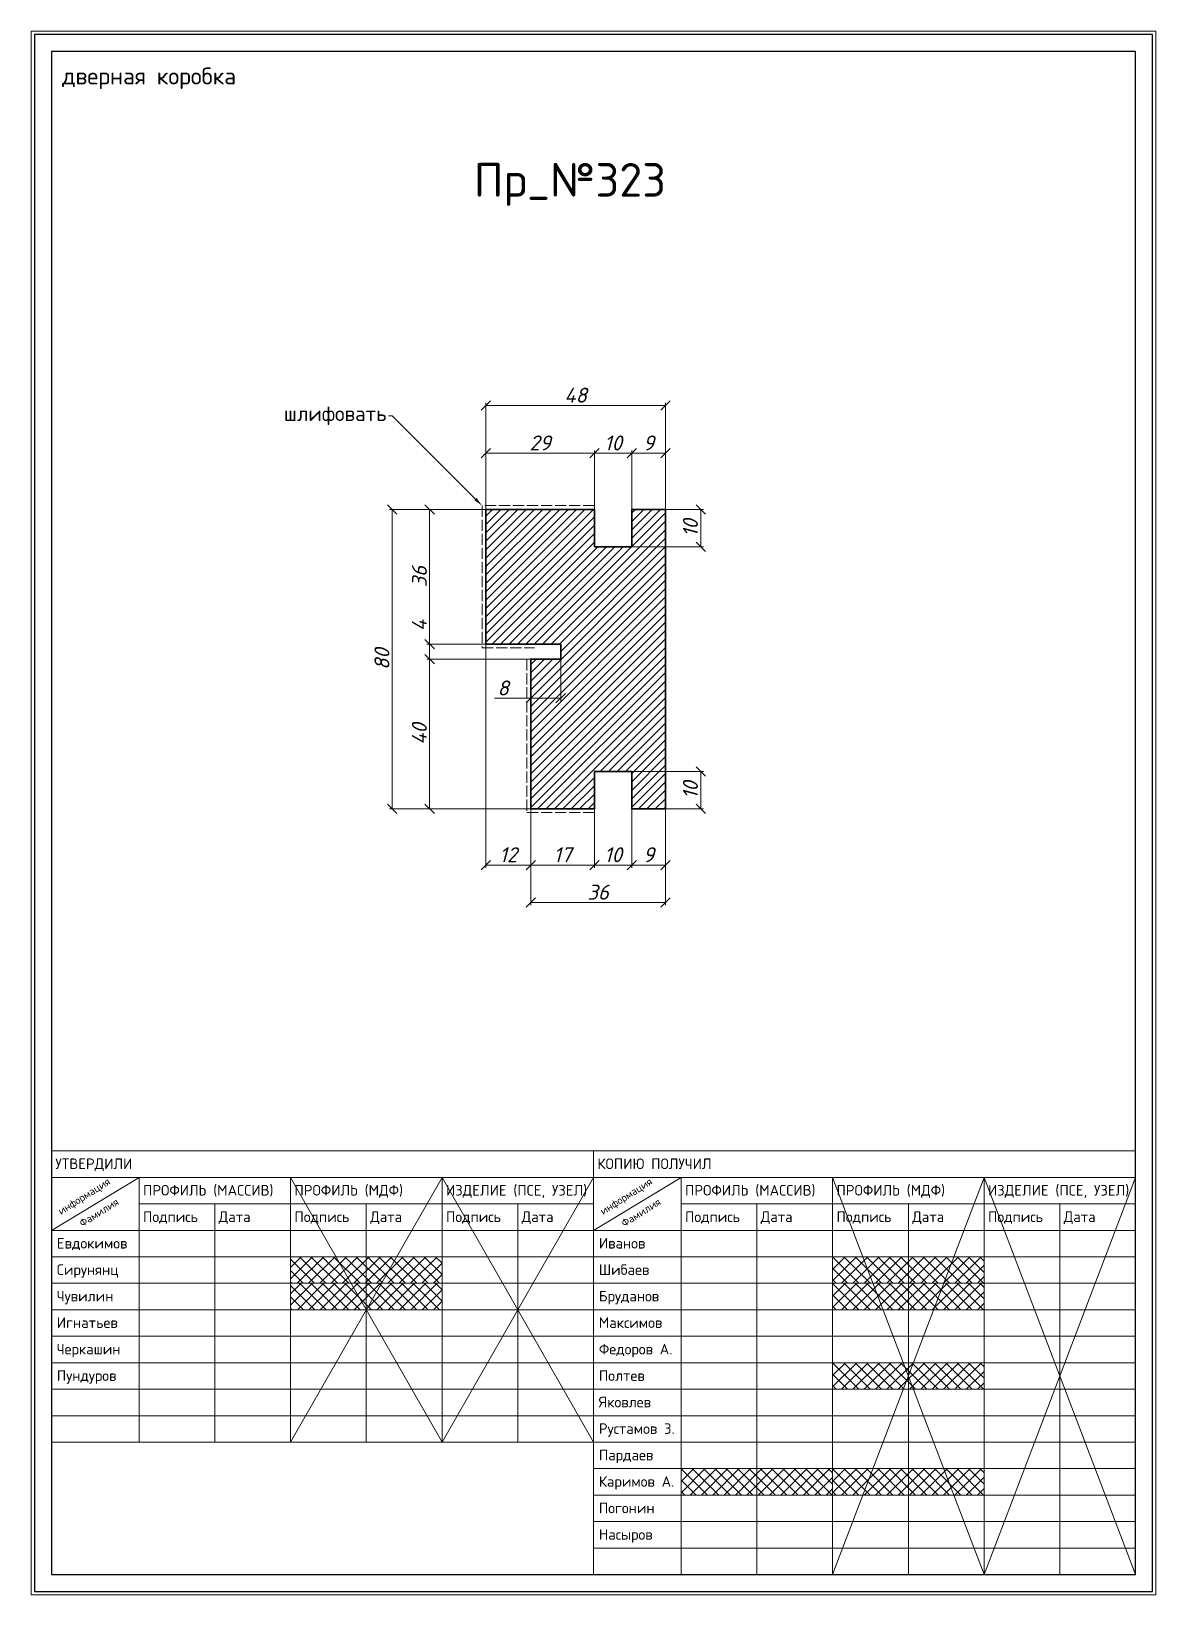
# Model space of a CAD drawing. Header units: millimetres. Extents: x 1795 to 2096, y -1358 to -940.
import ezdxf
from ezdxf import colors
from ezdxf.entities.mleader import LeaderData, LeaderLine
from ezdxf.math import Vec2, Vec3

# ---------------------------------------------------------------- set-up
doc = ezdxf.new("R2010")
doc.units = ezdxf.units.MM
doc.linetypes.add('ACAD_ISO02W100', pattern=[15, 12, -3])
doc.layers.get('0').update_dxf_attribs({"lineweight": 13})
for name, color, linetype, lineweight in [('Пр_№323', 1, 'Continuous', 35), ('служебный слой ЛИНИИ ПУНКТИРНЫЕ', 7, 'ACAD_ISO02W100', 13), ('служебный слой НАДПИСИ', 7, 'Continuous', 13), ('служебный слой ПОЗИЦИИ', 7, 'Continuous', 13), ('служебный слой РАЗМЕРЫ', 7, 'Continuous', 9), ('служебный слой ШТАМП', 7, 'Continuous', 30), ('служебный слой ШТРИХОВКА', 7, 'Continuous', 5)]:
    doc.layers.add(name, color=color, linetype=linetype, lineweight=lineweight)
doc.styles.add('ЕСКД', font='isocpeur.ttf', dxfattribs={"oblique": 15})
doc.styles.add('ЕСКД профили текст', font='isocpeur.ttf')
doc.styles.add('ЕСКД штамп_текст', font='isocpeur.ttf')
doc.dimstyles.new('ЕСКД', dxfattribs={"dimtxt": 3.5, "dimasz": 2.5, "dimexe": 0.25, "dimexo": 0, "dimgap": 0.35, "dimtad": 1, "dimdec": 1, "dimzin": 9, "dimtxsty": 'ЕСКД', "dimblk": 'OBLIQUE', "dimcen": 0, "dimclrd": 256, "dimclre": 256, "dimclrt": 256, "dimadec": 1, "dimazin": 0, "dimtfac": 1, "dimtdec": 1, "dimtmove": 0, "dimatfit": 3, "dimldrblk": 'DOTSMALL', "dimfxl": 1, "dimlwd": -1, "dimlwe": -1, "dimarcsym": 0})

# ---------------------------------------------------------------- blocks, each defined once
blk = doc.blocks.new('_OBLIQUE')
at = {"color": 0, "linetype": 'ByBlock'}
blk.add_line((-0.5, -0.5), (0.5, 0.5), dxfattribs=at)
blk = doc.blocks.new('*D861')
at = {"layer": 'Defpoints', "color": 0, "transparency": 16777216}
for p in [(1964.72, -1039.89), (1916.72, -1067.64), (1964.72, -1067.64)]:
    blk.add_point(p, dxfattribs=at)
at = {"layer": 'служебный слой РАЗМЕРЫ', "transparency": 16777216}
for p, q in [((1916.72, -1067.64), (1916.72, -1039.14)), ((1916.72, -1039.89), (1964.72, -1039.89)), ((1964.72, -1067.64), (1964.72, -1039.14))]:
    blk.add_line(p, q, dxfattribs=at)
at = {"layer": 'служебный слой РАЗМЕРЫ', "transparency": 16777216, "xscale": 2.5, "yscale": 2.5, "zscale": 2.5, "rotation": 180}
blk.add_blockref('_OBLIQUE', (1916.72, -1039.89), dxfattribs=at)
at = {"layer": 'служебный слой РАЗМЕРЫ', "transparency": 16777216, "xscale": 2.5, "yscale": 2.5, "zscale": 2.5}
blk.add_blockref('_OBLIQUE', (1964.72, -1039.89), dxfattribs=at)
at = {"layer": 'служебный слой РАЗМЕРЫ', "transparency": 16777216, "insert": (1940.72, -1037.14), "char_height": 4, "attachment_point": 5, "style": 'ЕСКД'}
blk.add_mtext('48', dxfattribs=at)
blk = doc.blocks.new('_DotSmall')
at = {"color": 0, "linetype": 'ByBlock', "lineweight": -3, "const_width": 0.5}
blk.add_lwpolyline([(-0.0625, 0, 1), (0.0625, 0, 1)], format="xyb", close=True, dxfattribs=at)
blk = doc.blocks.new('*D860')
at = {"layer": 'Defpoints', "color": 0, "transparency": 16777216}
for p in [(1945.72, -1147.64), (1955.72, -1147.64), (1945.72, -1162.64)]:
    blk.add_point(p, dxfattribs=at)
at = {"layer": 'служебный слой РАЗМЕРЫ', "transparency": 16777216}
for p, q in [((1945.72, -1147.64), (1945.72, -1163.39)), ((1955.72, -1147.64), (1955.72, -1163.39)), ((1955.72, -1162.64), (1945.72, -1162.64))]:
    blk.add_line(p, q, dxfattribs=at)
at = {"layer": 'служебный слой РАЗМЕРЫ', "transparency": 16777216, "xscale": 2.5, "yscale": 2.5, "zscale": 2.5, "rotation": 180}
blk.add_blockref('_OBLIQUE', (1945.72, -1162.64), dxfattribs=at)
at = {"layer": 'служебный слой РАЗМЕРЫ', "transparency": 16777216, "xscale": 2.5, "yscale": 2.5, "zscale": 2.5}
blk.add_blockref('_OBLIQUE', (1955.72, -1162.64), dxfattribs=at)
at = {"layer": 'служебный слой РАЗМЕРЫ', "transparency": 16777216, "insert": (1950.72, -1159.89), "char_height": 4, "attachment_point": 5, "style": 'ЕСКД'}
blk.add_mtext('10', dxfattribs=at)
blk = doc.blocks.new('*D859')
at = {"layer": 'Defpoints', "color": 0, "transparency": 16777216}
for p in [(1945.72, -1052.64), (1945.72, -1067.64), (1955.72, -1067.64)]:
    blk.add_point(p, dxfattribs=at)
at = {"layer": 'служебный слой РАЗМЕРЫ', "transparency": 16777216}
for p, q in [((1945.72, -1067.64), (1945.72, -1051.89)), ((1955.72, -1067.64), (1955.72, -1051.89)), ((1955.72, -1052.64), (1945.72, -1052.64))]:
    blk.add_line(p, q, dxfattribs=at)
at = {"layer": 'служебный слой РАЗМЕРЫ', "transparency": 16777216, "xscale": 2.5, "yscale": 2.5, "zscale": 2.5, "rotation": 180}
blk.add_blockref('_OBLIQUE', (1945.72, -1052.64), dxfattribs=at)
at = {"layer": 'служебный слой РАЗМЕРЫ', "transparency": 16777216, "xscale": 2.5, "yscale": 2.5, "zscale": 2.5}
blk.add_blockref('_OBLIQUE', (1955.72, -1052.64), dxfattribs=at)
at = {"layer": 'служебный слой РАЗМЕРЫ', "transparency": 16777216, "insert": (1950.72, -1049.89), "char_height": 4, "attachment_point": 5, "style": 'ЕСКД'}
blk.add_mtext('10', dxfattribs=at)
blk = doc.blocks.new('*D858')
at = {"layer": 'Defpoints', "color": 0, "transparency": 16777216}
for p in [(1955.72, -1137.64), (1955.72, -1147.64), (1974.14, -1147.64)]:
    blk.add_point(p, dxfattribs=at)
at = {"layer": 'служебный слой РАЗМЕРЫ', "transparency": 16777216}
for p, q in [((1955.72, -1137.64), (1974.89, -1137.64)), ((1974.14, -1137.64), (1974.14, -1147.64)), ((1955.72, -1147.64), (1974.89, -1147.64))]:
    blk.add_line(p, q, dxfattribs=at)
at = {"layer": 'служебный слой РАЗМЕРЫ', "transparency": 16777216, "xscale": 2.5, "yscale": 2.5, "zscale": 2.5}
for p, rotation in [((1974.14, -1137.64), 90), ((1974.14, -1147.64), 270)]:
    blk.add_blockref('_OBLIQUE', p, dxfattribs=dict(at, rotation=rotation))
at = {"layer": 'служебный слой РАЗМЕРЫ', "transparency": 16777216, "insert": (1971.39, -1142.64), "char_height": 4, "attachment_point": 5, "rotation": 90, "style": 'ЕСКД'}
blk.add_mtext('10', dxfattribs=at)
blk = doc.blocks.new('*D857')
at = {"layer": 'Defpoints', "color": 0, "transparency": 16777216}
for p in [(1955.72, -1067.64), (1955.72, -1077.64), (1974.14, -1077.64)]:
    blk.add_point(p, dxfattribs=at)
at = {"layer": 'служебный слой РАЗМЕРЫ', "transparency": 16777216}
for p, q in [((1955.72, -1067.64), (1974.89, -1067.64)), ((1974.14, -1067.64), (1974.14, -1077.64)), ((1955.72, -1077.64), (1974.89, -1077.64))]:
    blk.add_line(p, q, dxfattribs=at)
at = {"layer": 'служебный слой РАЗМЕРЫ', "transparency": 16777216, "xscale": 2.5, "yscale": 2.5, "zscale": 2.5}
for p, rotation in [((1974.14, -1067.64), 90), ((1974.14, -1077.64), 270)]:
    blk.add_blockref('_OBLIQUE', p, dxfattribs=dict(at, rotation=rotation))
at = {"layer": 'служебный слой РАЗМЕРЫ', "transparency": 16777216, "insert": (1971.39, -1072.64), "char_height": 4, "attachment_point": 5, "rotation": 90, "style": 'ЕСКД'}
blk.add_mtext('10', dxfattribs=at)
blk = doc.blocks.new('*D856')
at = {"layer": 'Defpoints', "color": 0, "transparency": 16777216}
for p in [(1916.72, -1067.64), (1891.72, -1147.64), (1928.72, -1147.64)]:
    blk.add_point(p, dxfattribs=at)
at = {"layer": 'служебный слой РАЗМЕРЫ', "transparency": 16777216}
for p, q in [((1916.72, -1067.64), (1890.97, -1067.64)), ((1891.72, -1067.64), (1891.72, -1147.64)), ((1928.72, -1147.64), (1890.97, -1147.64))]:
    blk.add_line(p, q, dxfattribs=at)
at = {"layer": 'служебный слой РАЗМЕРЫ', "transparency": 16777216, "xscale": 2.5, "yscale": 2.5, "zscale": 2.5}
for p, rotation in [((1891.72, -1067.64), 90), ((1891.72, -1147.64), 270)]:
    blk.add_blockref('_OBLIQUE', p, dxfattribs=dict(at, rotation=rotation))
at = {"layer": 'служебный слой РАЗМЕРЫ', "transparency": 16777216, "insert": (1888.97, -1107.64), "char_height": 4, "attachment_point": 5, "rotation": 90, "style": 'ЕСКД'}
blk.add_mtext('80', dxfattribs=at)
blk = doc.blocks.new('*D855')
at = {"layer": 'Defpoints', "color": 0, "transparency": 16777216}
for p in [(1916.72, -1067.64), (1901.72, -1103.64), (1916.72, -1103.64)]:
    blk.add_point(p, dxfattribs=at)
at = {"layer": 'служебный слой РАЗМЕРЫ', "transparency": 16777216}
for p, q in [((1916.72, -1067.64), (1900.97, -1067.64)), ((1901.72, -1067.64), (1901.72, -1103.64)), ((1916.72, -1103.64), (1900.97, -1103.64))]:
    blk.add_line(p, q, dxfattribs=at)
at = {"layer": 'служебный слой РАЗМЕРЫ', "transparency": 16777216, "xscale": 2.5, "yscale": 2.5, "zscale": 2.5}
for p, rotation in [((1901.72, -1067.64), 90), ((1901.72, -1103.64), 270)]:
    blk.add_blockref('_OBLIQUE', p, dxfattribs=dict(at, rotation=rotation))
at = {"layer": 'служебный слой РАЗМЕРЫ', "transparency": 16777216, "insert": (1898.97, -1085.64), "char_height": 4, "attachment_point": 5, "rotation": 90, "style": 'ЕСКД'}
blk.add_mtext('36', dxfattribs=at)
blk = doc.blocks.new('*D854')
at = {"layer": 'Defpoints', "color": 0, "transparency": 16777216}
for p in [(1901.72, -1103.64), (1916.72, -1103.64), (1928.72, -1107.64)]:
    blk.add_point(p, dxfattribs=at)
at = {"layer": 'служебный слой РАЗМЕРЫ', "transparency": 16777216}
for p, q in [((1901.72, -1103.64), (1901.72, -1096.17)), ((1916.72, -1103.64), (1900.97, -1103.64)), ((1901.72, -1107.64), (1901.72, -1103.64)), ((1928.72, -1107.64), (1900.97, -1107.64))]:
    blk.add_line(p, q, dxfattribs=at)
at = {"layer": 'служебный слой РАЗМЕРЫ', "transparency": 16777216, "xscale": 2.5, "yscale": 2.5, "zscale": 2.5}
for p, rotation in [((1901.72, -1103.64), 90), ((1901.72, -1107.64), 270)]:
    blk.add_blockref('_OBLIQUE', p, dxfattribs=dict(at, rotation=rotation))
at = {"layer": 'служебный слой РАЗМЕРЫ', "transparency": 16777216, "insert": (1898.97, -1098.66), "char_height": 4, "attachment_point": 5, "rotation": 90, "style": 'ЕСКД'}
blk.add_mtext('4', dxfattribs=at)
blk = doc.blocks.new('*D853')
at = {"layer": 'Defpoints', "color": 0, "transparency": 16777216}
for p in [(1928.72, -1107.64), (1901.72, -1147.64), (1928.72, -1147.64)]:
    blk.add_point(p, dxfattribs=at)
at = {"layer": 'служебный слой РАЗМЕРЫ', "transparency": 16777216}
for p, q in [((1928.72, -1107.64), (1900.97, -1107.64)), ((1901.72, -1107.64), (1901.72, -1147.64)), ((1928.72, -1147.64), (1900.97, -1147.64))]:
    blk.add_line(p, q, dxfattribs=at)
at = {"layer": 'служебный слой РАЗМЕРЫ', "transparency": 16777216, "xscale": 2.5, "yscale": 2.5, "zscale": 2.5}
for p, rotation in [((1901.72, -1107.64), 90), ((1901.72, -1147.64), 270)]:
    blk.add_blockref('_OBLIQUE', p, dxfattribs=dict(at, rotation=rotation))
at = {"layer": 'служебный слой РАЗМЕРЫ', "transparency": 16777216, "insert": (1898.97, -1127.64), "char_height": 4, "attachment_point": 5, "rotation": 90, "style": 'ЕСКД'}
blk.add_mtext('40', dxfattribs=at)
blk = doc.blocks.new('*D852')
at = {"layer": 'Defpoints', "color": 0, "transparency": 16777216}
for p in [(1916.72, -1103.64), (1928.72, -1147.64), (1928.72, -1162.64)]:
    blk.add_point(p, dxfattribs=at)
at = {"layer": 'служебный слой РАЗМЕРЫ', "transparency": 16777216}
for p, q in [((1916.72, -1103.64), (1916.72, -1163.39)), ((1928.72, -1147.64), (1928.72, -1163.39)), ((1916.72, -1162.64), (1928.72, -1162.64))]:
    blk.add_line(p, q, dxfattribs=at)
at = {"layer": 'служебный слой РАЗМЕРЫ', "transparency": 16777216, "xscale": 2.5, "yscale": 2.5, "zscale": 2.5, "rotation": 180}
blk.add_blockref('_OBLIQUE', (1916.72, -1162.64), dxfattribs=at)
at = {"layer": 'служебный слой РАЗМЕРЫ', "transparency": 16777216, "xscale": 2.5, "yscale": 2.5, "zscale": 2.5}
blk.add_blockref('_OBLIQUE', (1928.72, -1162.64), dxfattribs=at)
at = {"layer": 'служебный слой РАЗМЕРЫ', "transparency": 16777216, "insert": (1922.72, -1159.89), "char_height": 4, "attachment_point": 5, "style": 'ЕСКД'}
blk.add_mtext('12', dxfattribs=at)
blk = doc.blocks.new('*D851')
at = {"layer": 'Defpoints', "color": 0, "transparency": 16777216}
for p in [(1928.72, -1107.64), (1936.72, -1107.64), (1936.72, -1118.1)]:
    blk.add_point(p, dxfattribs=at)
at = {"layer": 'служебный слой РАЗМЕРЫ', "transparency": 16777216}
for p, q in [((1928.72, -1107.64), (1928.72, -1118.85)), ((1936.72, -1107.64), (1936.72, -1118.85)), ((1928.72, -1118.1), (1919.07, -1118.1)), ((1936.72, -1118.1), (1928.72, -1118.1))]:
    blk.add_line(p, q, dxfattribs=at)
at = {"layer": 'служебный слой РАЗМЕРЫ', "transparency": 16777216, "xscale": 2.5, "yscale": 2.5, "zscale": 2.5, "rotation": 180}
blk.add_blockref('_OBLIQUE', (1928.72, -1118.1), dxfattribs=at)
at = {"layer": 'служебный слой РАЗМЕРЫ', "transparency": 16777216, "xscale": 2.5, "yscale": 2.5, "zscale": 2.5}
blk.add_blockref('_OBLIQUE', (1936.72, -1118.1), dxfattribs=at)
at = {"layer": 'служебный слой РАЗМЕРЫ', "transparency": 16777216, "insert": (1921.35, -1115.35), "char_height": 4, "attachment_point": 5, "style": 'ЕСКД'}
blk.add_mtext('8', dxfattribs=at)
blk = doc.blocks.new('*D850')
at = {"layer": 'Defpoints', "color": 0, "transparency": 16777216}
for p in [(1928.72, -1147.64), (1964.72, -1147.64), (1928.72, -1172.64)]:
    blk.add_point(p, dxfattribs=at)
at = {"layer": 'служебный слой РАЗМЕРЫ', "transparency": 16777216}
for p, q in [((1928.72, -1147.64), (1928.72, -1173.39)), ((1964.72, -1147.64), (1964.72, -1173.39)), ((1964.72, -1172.64), (1928.72, -1172.64))]:
    blk.add_line(p, q, dxfattribs=at)
at = {"layer": 'служебный слой РАЗМЕРЫ', "transparency": 16777216, "xscale": 2.5, "yscale": 2.5, "zscale": 2.5, "rotation": 180}
blk.add_blockref('_OBLIQUE', (1928.72, -1172.64), dxfattribs=at)
at = {"layer": 'служебный слой РАЗМЕРЫ', "transparency": 16777216, "xscale": 2.5, "yscale": 2.5, "zscale": 2.5}
blk.add_blockref('_OBLIQUE', (1964.72, -1172.64), dxfattribs=at)
at = {"layer": 'служебный слой РАЗМЕРЫ', "transparency": 16777216, "insert": (1946.72, -1169.89), "char_height": 4, "attachment_point": 5, "style": 'ЕСКД'}
blk.add_mtext('36', dxfattribs=at)
blk = doc.blocks.new('*D849')
at = {"layer": 'Defpoints', "color": 0, "transparency": 16777216}
for p in [(1955.72, -1052.64), (1955.72, -1067.64), (1964.72, -1067.64)]:
    blk.add_point(p, dxfattribs=at)
at = {"layer": 'служебный слой РАЗМЕРЫ', "transparency": 16777216}
for p, q in [((1955.72, -1067.64), (1955.72, -1051.89)), ((1964.72, -1067.64), (1964.72, -1051.89)), ((1964.72, -1052.64), (1955.72, -1052.64))]:
    blk.add_line(p, q, dxfattribs=at)
at = {"layer": 'служебный слой РАЗМЕРЫ', "transparency": 16777216, "xscale": 2.5, "yscale": 2.5, "zscale": 2.5, "rotation": 180}
blk.add_blockref('_OBLIQUE', (1955.72, -1052.64), dxfattribs=at)
at = {"layer": 'служебный слой РАЗМЕРЫ', "transparency": 16777216, "xscale": 2.5, "yscale": 2.5, "zscale": 2.5}
blk.add_blockref('_OBLIQUE', (1964.72, -1052.64), dxfattribs=at)
at = {"layer": 'служебный слой РАЗМЕРЫ', "transparency": 16777216, "insert": (1960.22, -1049.89), "char_height": 4, "attachment_point": 5, "style": 'ЕСКД'}
blk.add_mtext('9', dxfattribs=at)
blk = doc.blocks.new('*D848')
at = {"layer": 'Defpoints', "color": 0, "transparency": 16777216}
for p in [(1916.72, -1052.64), (1916.72, -1067.64), (1945.72, -1067.64)]:
    blk.add_point(p, dxfattribs=at)
at = {"layer": 'служебный слой РАЗМЕРЫ', "transparency": 16777216}
for p, q in [((1916.72, -1067.64), (1916.72, -1051.89)), ((1945.72, -1067.64), (1945.72, -1051.89)), ((1945.72, -1052.64), (1916.72, -1052.64))]:
    blk.add_line(p, q, dxfattribs=at)
at = {"layer": 'служебный слой РАЗМЕРЫ', "transparency": 16777216, "xscale": 2.5, "yscale": 2.5, "zscale": 2.5, "rotation": 180}
blk.add_blockref('_OBLIQUE', (1916.72, -1052.64), dxfattribs=at)
at = {"layer": 'служебный слой РАЗМЕРЫ', "transparency": 16777216, "xscale": 2.5, "yscale": 2.5, "zscale": 2.5}
blk.add_blockref('_OBLIQUE', (1945.72, -1052.64), dxfattribs=at)
at = {"layer": 'служебный слой РАЗМЕРЫ', "transparency": 16777216, "insert": (1931.22, -1049.89), "char_height": 4, "attachment_point": 5, "style": 'ЕСКД'}
blk.add_mtext('29', dxfattribs=at)
blk = doc.blocks.new('*D847')
at = {"layer": 'Defpoints', "color": 0, "transparency": 16777216}
for p in [(1955.72, -1147.64), (1964.72, -1147.64), (1955.72, -1162.64)]:
    blk.add_point(p, dxfattribs=at)
at = {"layer": 'служебный слой РАЗМЕРЫ', "transparency": 16777216}
for p, q in [((1955.72, -1147.64), (1955.72, -1163.39)), ((1964.72, -1147.64), (1964.72, -1163.39)), ((1964.72, -1162.64), (1955.72, -1162.64))]:
    blk.add_line(p, q, dxfattribs=at)
at = {"layer": 'служебный слой РАЗМЕРЫ', "transparency": 16777216, "xscale": 2.5, "yscale": 2.5, "zscale": 2.5, "rotation": 180}
blk.add_blockref('_OBLIQUE', (1955.72, -1162.64), dxfattribs=at)
at = {"layer": 'служебный слой РАЗМЕРЫ', "transparency": 16777216, "xscale": 2.5, "yscale": 2.5, "zscale": 2.5}
blk.add_blockref('_OBLIQUE', (1964.72, -1162.64), dxfattribs=at)
at = {"layer": 'служебный слой РАЗМЕРЫ', "transparency": 16777216, "insert": (1960.22, -1159.89), "char_height": 4, "attachment_point": 5, "style": 'ЕСКД'}
blk.add_mtext('9', dxfattribs=at)
blk = doc.blocks.new('*D846')
at = {"layer": 'Defpoints', "color": 0, "transparency": 16777216}
for p in [(1928.72, -1147.64), (1945.72, -1147.64), (1928.72, -1162.64)]:
    blk.add_point(p, dxfattribs=at)
at = {"layer": 'служебный слой РАЗМЕРЫ', "transparency": 16777216}
for p, q in [((1928.72, -1147.64), (1928.72, -1163.39)), ((1945.72, -1147.64), (1945.72, -1163.39)), ((1945.72, -1162.64), (1928.72, -1162.64))]:
    blk.add_line(p, q, dxfattribs=at)
at = {"layer": 'служебный слой РАЗМЕРЫ', "transparency": 16777216, "xscale": 2.5, "yscale": 2.5, "zscale": 2.5, "rotation": 180}
blk.add_blockref('_OBLIQUE', (1928.72, -1162.64), dxfattribs=at)
at = {"layer": 'служебный слой РАЗМЕРЫ', "transparency": 16777216, "xscale": 2.5, "yscale": 2.5, "zscale": 2.5}
blk.add_blockref('_OBLIQUE', (1945.72, -1162.64), dxfattribs=at)
at = {"layer": 'служебный слой РАЗМЕРЫ', "transparency": 16777216, "insert": (1937.22, -1159.89), "char_height": 4, "attachment_point": 5, "style": 'ЕСКД'}
blk.add_mtext('17', dxfattribs=at)
blk = doc.blocks.new('Копию получил')
at = {"layer": 'служебный слой НАДПИСИ', "ltscale": 100}
h = blk.add_hatch(dxfattribs=at)
h.set_pattern_fill('ANSI37', color=256, scale=0.28308, style=0)
h.paths.add_polyline_path([(26.8, -11.87), (43.79, -11.87), (43.79, -14.84), (26.8, -14.84)])
h = blk.add_hatch(dxfattribs=at)
h.set_pattern_fill('ANSI37', color=256, scale=0.283084, style=0)
h.set_pattern_definition([(45, (0, -2.9686), (-0.63554, 0.63554), []), (135, (0, -2.9686), (-0.63554, -0.63554), [])])
h.paths.add_polyline_path([(26.8, -14.84), (43.79, -14.84), (43.79, -17.81), (26.8, -17.81)])
h = blk.add_hatch(dxfattribs=at)
h.set_pattern_fill('ANSI37', color=256, scale=0.283084, style=0)
h.set_pattern_definition([(45, (0, -11.8743), (-0.63554, 0.63554), []), (135, (0, -11.8743), (-0.63554, -0.63554), [])])
h.paths.add_polyline_path([(26.8, -23.75), (43.79, -23.75), (43.79, -26.72), (26.8, -26.72)])
h = blk.add_hatch(dxfattribs=at)
h.set_pattern_fill('ANSI37', color=256, scale=0.283084, style=0)
h.set_pattern_definition([(45, (-16.985, -23.7485), (-0.63554, 0.63554), []), (135, (-16.985, -23.7485), (-0.63554, -0.63554), [])])
h.paths.add_polyline_path([(9.82, -35.62), (26.8, -35.62), (26.8, -38.59), (9.82, -38.59)])
h = blk.add_hatch(dxfattribs=at)
h.set_pattern_fill('ANSI37', color=256, scale=0.283084, style=0)
h.set_pattern_definition([(45, (0, -23.7485), (-0.63554, 0.63554), []), (135, (0, -23.7485), (-0.63554, -0.63554), [])])
h.paths.add_polyline_path([(26.8, -35.62), (43.79, -35.62), (43.79, -38.59), (26.8, -38.59)])
for p, q in [((0, 0), (0, -47.5)), ((0, 0), (60.77, 0)), ((60.77, 0), (60.77, -47.5)), ((0, -2.97), (60.77, -2.97)), ((0, -8.91), (9.82, -2.97)), ((9.82, -2.97), (9.82, -47.5)), ((43.79, -2.97), (26.8, -47.5)), ((26.8, -2.97), (43.79, -47.5)), ((43.79, -2.97), (43.79, -47.5)), ((60.77, -2.97), (43.79, -47.5)), ((43.79, -2.97), (60.77, -47.5)), ((9.82, -5.94), (60.77, -5.94)), ((18.31, -5.94), (18.31, -47.5)), ((35.3, -5.94), (35.3, -47.5)), ((52.28, -5.94), (52.28, -47.5)), ((0, -8.91), (60.77, -8.91)), ((0, -11.87), (60.77, -11.87)), ((0, -14.84), (60.77, -14.84)), ((0, -17.81), (60.77, -17.81)), ((0, -20.78), (60.77, -20.78)), ((0, -23.75), (60.77, -23.75)), ((0, -26.72), (60.77, -26.72)), ((0, -29.69), (60.77, -29.69)), ((0, -32.65), (60.77, -32.65)), ((0, -35.62), (60.77, -35.62)), ((0, -38.59), (60.77, -38.59)), ((0, -41.56), (60.77, -41.56)), ((0, -44.53), (60.77, -44.53)), ((0, -47.5), (60.77, -47.5))]:
    blk.add_line(p, q, dxfattribs=at)
at = {"layer": 'служебный слой НАДПИСИ', "ltscale": 10}
blk.add_line((26.8, -2.97), (26.8, -47.5), dxfattribs=at)
at = {"layer": 'служебный слой НАДПИСИ', "ltscale": 100, "style": 'ЕСКД профили текст'}
for s, height, p in [('КОПИЮ ПОЛУЧИЛ', 1.1874, (0.44, -2.04)), ('ПРОФИЛЬ (МАССИВ)', 1.1874, (10.26, -5.01)), ('ПРОФИЛЬ (МДФ)', 1.1874, (27.24, -5.01)), ('ИЗДЕЛИЕ (ПСЕ, УЗЕЛ)', 1.1874, (44.23, -5.01)), ('Подпись', 1.187, (10.26, -7.98)), ('Дата', 1.187, (18.75, -7.98)), ('Подпись', 1.187, (27.24, -7.98)), ('Дата', 1.187, (35.74, -7.98)), ('Подпись', 1.187, (44.23, -7.98)), ('Дата', 1.187, (52.72, -7.98)), ('Иванов', 1.187, (0.6, -10.95)), ('Шибаев', 1.187, (0.6, -13.91)), ('Бруданов', 1.187, (0.6, -16.88)), ('Максимов', 1.187, (0.6, -19.85)), ('Федоров А.', 1.187, (0.6, -22.82)), ('Полтев', 1.187, (0.6, -25.79)), ('Яковлев', 1.187, (0.6, -28.76)), ('Рустамов З.', 1.1874, (0.6, -31.73)), ('Пардаев', 1.187, (0.6, -34.69)), ('Каримов А.', 1.187, (0.6, -37.66)), ('Погонин', 1.187, (0.6, -40.63)), ('Насыров', 1.187, (0.6, -43.6))]:
    blk.add_text(s, height=height, dxfattribs=at).set_placement(p)
for s, rotation, p in [('информация', 32.3172, (1.07, -7.21)), ('Фамилия', 32, (3.46, -8.56))]:
    blk.add_text(s, height=0.849, rotation=rotation, dxfattribs=at).set_placement(p)
blk = doc.blocks.new('Утвердили')
at = {"layer": 'служебный слой НАДПИСИ', "ltscale": 100}
h = blk.add_hatch(dxfattribs=at)
h.set_pattern_fill('ANSI37', color=256, scale=0.28308, style=0)
h.paths.add_polyline_path([(26.8, -11.87), (43.79, -11.87), (43.79, -14.84), (26.8, -14.84)])
h = blk.add_hatch(dxfattribs=at)
h.set_pattern_fill('ANSI37', color=256, scale=0.283084, style=0)
h.set_pattern_definition([(45, (-9e-13, -2.9686), (-0.63554, 0.63554), []), (135, (-9e-13, -2.9686), (-0.63554, -0.63554), [])])
h.paths.add_polyline_path([(26.8, -14.84), (43.79, -14.84), (43.79, -17.81), (26.8, -17.81)])
for p, q in [((0, 0), (0, -32.65)), ((0, 0), (60.77, 0)), ((60.77, 0), (60.77, -32.65)), ((0, -2.97), (60.77, -2.97)), ((0, -8.91), (9.82, -2.97)), ((9.82, -2.97), (9.82, -32.65)), ((26.8, -2.97), (43.79, -32.65)), ((43.79, -2.97), (26.8, -32.65)), ((43.79, -2.97), (43.79, -32.65)), ((43.79, -2.97), (60.77, -32.65)), ((60.77, -2.97), (43.79, -32.65)), ((9.82, -5.94), (60.77, -5.94)), ((18.31, -5.94), (18.31, -32.65)), ((35.3, -5.94), (35.3, -32.65)), ((52.28, -5.94), (52.28, -32.65)), ((0, -8.91), (60.77, -8.91)), ((0, -11.87), (60.77, -11.87)), ((0, -14.84), (60.77, -14.84)), ((0, -17.81), (60.77, -17.81)), ((0, -20.78), (60.77, -20.78)), ((0, -23.75), (60.77, -23.75)), ((0, -26.72), (60.77, -26.72)), ((0, -29.69), (60.77, -29.69)), ((0, -32.65), (60.77, -32.65))]:
    blk.add_line(p, q, dxfattribs=at)
at = {"layer": 'служебный слой НАДПИСИ', "ltscale": 10}
blk.add_line((26.8, -2.97), (26.8, -32.65), dxfattribs=at)
at = {"layer": 'служебный слой НАДПИСИ', "ltscale": 100, "style": 'ЕСКД профили текст'}
for s, height, p in [('УТВЕРДИЛИ', 1.187, (0.44, -2.04)), ('ПРОФИЛЬ (МАССИВ)', 1.1874, (10.26, -5.01)), ('ПРОФИЛЬ (МДФ)', 1.1874, (27.24, -5.01)), ('ИЗДЕЛИЕ (ПСЕ, УЗЕЛ)', 1.1874, (44.23, -5.01)), ('Подпись', 1.187, (10.26, -7.98)), ('Дата', 1.187, (18.75, -7.98)), ('Подпись', 1.187, (27.24, -7.98)), ('Дата', 1.187, (35.74, -7.98)), ('Подпись', 1.187, (44.23, -7.98)), ('Дата', 1.187, (52.72, -7.98)), ('Евдокимов', 1.187, (0.6, -10.95)), ('Сирунянц', 1.187, (0.6, -13.91)), ('Чувилин', 1.187, (0.6, -16.88)), ('Игнатьев', 1.187, (0.6, -19.85)), ('Черкашин', 1.187, (0.6, -22.82)), ('Пундуров', 1.187, (0.6, -25.79))]:
    blk.add_text(s, height=height, dxfattribs=at).set_placement(p)
for s, rotation, p in [('информация', 32.3172, (1.07, -7.21)), ('Фамилия', 32, (3.46, -8.56))]:
    blk.add_text(s, height=0.849, rotation=rotation, dxfattribs=at).set_placement(p)

msp = doc.modelspace()

# ---------------------------------------------------------------- hatches: boundary and pattern name
at = {"layer": 'служебный слой ШТРИХОВКА'}
h = msp.add_hatch(dxfattribs=at)
h.set_pattern_fill('ANSI31', color=256, scale=0.5, style=0)
h.set_pattern_definition([(45, (207.652, 79.4652), (-1.122532, 1.122532), [])])
h.paths.add_polyline_path([(1916.72, -1067.64), (1945.72, -1067.64), (1945.72, -1077.64), (1954.72, -1077.64), (1955.72, -1077.64), (1955.72, -1067.64), (1964.72, -1067.64), (1964.72, -1147.64), (1955.72, -1147.64), (1955.72, -1137.64), (1945.72, -1137.64), (1945.72, -1147.64), (1928.72, -1147.64), (1928.72, -1107.64), (1936.72, -1107.64), (1936.72, -1103.64), (1916.72, -1103.64)])

# ---------------------------------------------------------------- linework, layer by layer
at = {"layer": 'Пр_№323', "ltscale": 10}
msp.add_lwpolyline([(1945.72, -1077.64), (1945.72, -1067.64), (1916.72, -1067.64), (1916.72, -1067.64), (1916.72, -1067.64), (1916.72, -1103.64), (1936.72, -1103.64), (1936.72, -1107.64), (1928.72, -1107.64), (1928.72, -1147.64), (1945.72, -1147.64), (1945.72, -1137.64), (1955.72, -1137.64), (1955.72, -1147.64), (1955.72, -1147.64), (1964.72, -1147.64), (1964.72, -1067.64), (1961.72, -1067.64), (1961.72, -1067.64), (1955.72, -1067.64), (1955.72, -1077.64), (1945.72, -1077.64)], dxfattribs=at)
at = {"layer": 'служебный слой ЛИНИИ ПУНКТИРНЫЕ', "ltscale": 0.25}
for points in [[(1945.72, -1066.64), (1915.72, -1066.64), (1915.72, -1104.64), (1929.72, -1104.64)], [(1927.72, -1107.64), (1927.72, -1148.64), (1945.72, -1148.64)]]:
    msp.add_lwpolyline(points, dxfattribs=at)
at = {"layer": 'служебный слой ШТАМП', "color": 6, "lineweight": 5, "ltscale": 100}
msp.add_lwpolyline([(2095.69, -939.92), (1795.29, -939.92), (1795.29, -1357.56), (2095.69, -1357.56)], close=True, dxfattribs=at)
at = {"layer": 'служебный слой ШТАМП', "color": 0, "ltscale": 100}
for points in [[(2094.83, -940.79), (1796.15, -940.79), (1796.15, -1356.7), (2094.83, -1356.7)], [(2090.3, -945.32), (1800.68, -945.32), (1800.68, -1352.16), (2090.3, -1352.16)]]:
    msp.add_lwpolyline(points, close=True, dxfattribs=at)

# ---------------------------------------------------------------- block references
at = {"layer": 'служебный слой ШТАМП', "xscale": 2.382762462224556, "yscale": 2.382762462224556, "zscale": 2.382762462224556}
for name, p in [('Утвердили', (1800.68, -1238.99)), ('Копию получил', (1945.49, -1238.99))]:
    msp.add_blockref(name, p, dxfattribs=at)

# ---------------------------------------------------------------- texts
at = {"layer": 'служебный слой НАДПИСИ', "style": 'ЕСКД штамп_текст'}
msp.add_text('Пр_№323', height=9, dxfattribs=at).set_placement((1913.48, -984.12))
at = {"layer": 'служебный слой РАЗМЕРЫ', "insert": (1803.53, -949.63), "char_height": 4.5, "attachment_point": 1, "style": 'ЕСКД штамп_текст'}
msp.add_mtext_dynamic_manual_height_columns('{\\fISOCPEUR|b1|i0|c204|p34;дверная коробка}', width=68.5328, gutter_width=15, heights=[0], dxfattribs=at)

# ---------------------------------------------------------------- dimensions: what is measured, and where the dimension line sits
at = {"layer": 'служебный слой РАЗМЕРЫ'}
for base, p1, p2, picture, middle in [((1964.72, -1039.89), (1916.72, -1067.64), (1964.72, -1067.64), '*D861', (1940.72, -1037.14)), ((1916.72, -1052.64), (1945.72, -1067.64), (1916.72, -1067.64), '*D848', (1931.22, -1049.89)), ((1945.72, -1052.64), (1955.72, -1067.64), (1945.72, -1067.64), '*D859', (1950.72, -1049.89)), ((1955.72, -1052.64), (1964.72, -1067.64), (1955.72, -1067.64), '*D849', (1960.22, -1049.89)), ((1928.72, -1162.64), (1916.72, -1103.64), (1928.72, -1147.64), '*D852', (1922.72, -1159.89)), ((1928.72, -1172.64), (1964.72, -1147.64), (1928.72, -1147.64), '*D850', (1946.72, -1169.89)), ((1928.72, -1162.64), (1945.72, -1147.64), (1928.72, -1147.64), '*D846', (1937.22, -1159.89)), ((1945.72, -1162.64), (1955.72, -1147.64), (1945.72, -1147.64), '*D860', (1950.72, -1159.89)), ((1955.72, -1162.64), (1964.72, -1147.64), (1955.72, -1147.64), '*D847', (1960.22, -1159.89))]:
    dim = msp.add_linear_dim(base=base, p1=p1, p2=p2, dimstyle='ЕСКД', override={"dimtxt": 4, "dimasz": 2.5, "dimexe": 0.75, "dimgap": 0.75, "dimblk1": 'OBLIQUE', "dimblk2": 'OBLIQUE', "dimsah": 1}, dxfattribs=at)
    dim.commit()
    dim.dimension.update_dxf_attribs({"geometry": picture, "text_midpoint": middle})
for base, p1, p2, picture, middle in [((1891.72, -1147.64), (1916.72, -1067.64), (1928.72, -1147.64), '*D856', (1888.97, -1107.64)), ((1901.72, -1103.64), (1916.72, -1067.64), (1916.72, -1103.64), '*D855', (1898.97, -1085.64)), ((1974.14, -1077.64), (1955.72, -1067.64), (1955.72, -1077.64), '*D857', (1971.39, -1072.64)), ((1901.72, -1103.64), (1928.72, -1107.64), (1916.72, -1103.64), '*D854', (1898.97, -1098.66)), ((1901.72, -1147.64), (1928.72, -1107.64), (1928.72, -1147.64), '*D853', (1898.97, -1127.64)), ((1974.14, -1147.64), (1955.72, -1137.64), (1955.72, -1147.64), '*D858', (1971.39, -1142.64))]:
    dim = msp.add_linear_dim(base=base, p1=p1, p2=p2, angle=90, dimstyle='ЕСКД', override={"dimtxt": 4, "dimasz": 2.5, "dimexe": 0.75, "dimgap": 0.75, "dimblk1": 'OBLIQUE', "dimblk2": 'OBLIQUE', "dimsah": 1}, dxfattribs=at)
    dim.commit()
    dim.dimension.update_dxf_attribs({"geometry": picture, "text_midpoint": middle})
dim = msp.add_linear_dim(base=(1936.72, -1118.1), p1=(1928.72, -1107.64), p2=(1936.72, -1107.64), dimstyle='ЕСКД', override={"dimtxt": 4, "dimasz": 2.5, "dimexe": 0.75, "dimgap": 0.75, "dimblk1": 'OBLIQUE', "dimblk2": 'OBLIQUE', "dimsah": 1}, dxfattribs=at)
dim.commit()
dim.dimension.update_dxf_attribs({"geometry": '*D851', "text_midpoint": (1921.35, -1118.1), "dimtype": 128})

# ---------------------------------------------------------------- leaders
at = {"layer": 'служебный слой ПОЗИЦИИ'}
ml = msp.add_multileader_mtext('Standard', dxfattribs=at)
ml.set_content('\\A1;шлифовать', color=256, style='ЕСКД штамп_текст')
ml.set_leader_properties(color=256, linetype='ByLayer', lineweight=-1)
ml.build(insert=Vec2(0, 0))
ml.multileader.update_dxf_attribs({"dogleg_length": 1, "arrow_head_size": 2.5})
ctx = ml.context
ctx.base_point, ctx.arrow_head_size, ctx.landing_gap_size, ctx.plane_origin = Vec3(1862.52, -1042.64), 2.5, 0.5, Vec3(1919.73, -1029.96)
ctx.text_align_type = 2
notes = []
notes.append((ctx, [(0, (1, 1, 0), (1891.72, -1042.64), (-1, 0), 1, [(0, [(1915.72, -1066.64)], 0, [])])]))
ctx.mtext.insert, ctx.mtext.alignment, ctx.mtext.flow_direction = Vec3(1890.22, -1040.04), 3, 5
for ctx, leaders in notes:
    for number, flags, end, landing, length, lines in leaders:
        leader = LeaderData()
        leader.index, (leader.has_last_leader_line, leader.has_dogleg_vector, leader.attachment_direction) = number, flags
        leader.last_leader_point, leader.dogleg_vector, leader.dogleg_length = Vec3(end), Vec3(landing), length
        for number, points, colour, breaks in lines:
            line = LeaderLine()
            line.index, line.vertices, line.color, line.breaks = number, Vec3.list(points), colors.encode_raw_color(colour), breaks
            leader.lines.append(line)
        ctx.leaders.append(leader)

doc.saveas('drawing.dxf')
